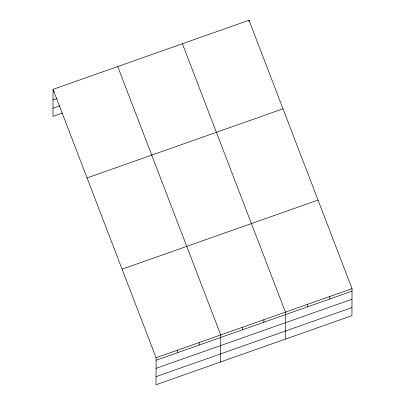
<?xml version="1.0" encoding="UTF-8"?>
<svg xmlns="http://www.w3.org/2000/svg" width="405" height="405" viewBox="0 0 405 405"><rect width="100%" height="100%" fill="white"/><g stroke="black" fill="none" stroke-linecap="round" stroke-linejoin="round"><path stroke-width="0.61" d="M53.065 89.348L156.092 357.742L155.996 384.75L351.935 315.652L352.031 288.643L249.004 20.25L53.065 89.348L52.969 116.356L62.289 113.066M177.638 352.659L177.643 350.143M199.189 345.06L199.199 342.539M220.654 361.949L220.75 334.94L117.723 66.547M242.296 329.857L242.301 327.341M248.999 21.511L249.004 20.25M263.847 322.253L263.858 319.737M285.317 339.147L285.409 312.139L182.387 43.745M307.608 306.823L307.618 304.307M329.812 298.991L329.822 296.475M53.055 91.864L54.219 91.454M53.03 99.944L57.105 98.506M52.999 108.272L59.991 105.806M87.065 177.916L283.004 108.818M122.092 269.173L318.031 200.075M156.092 357.742L352.031 288.643M156.082 360.258L352.021 291.16M156.057 368.342L351.991 299.244M156.026 376.67L351.96 307.572"/></g></svg>
